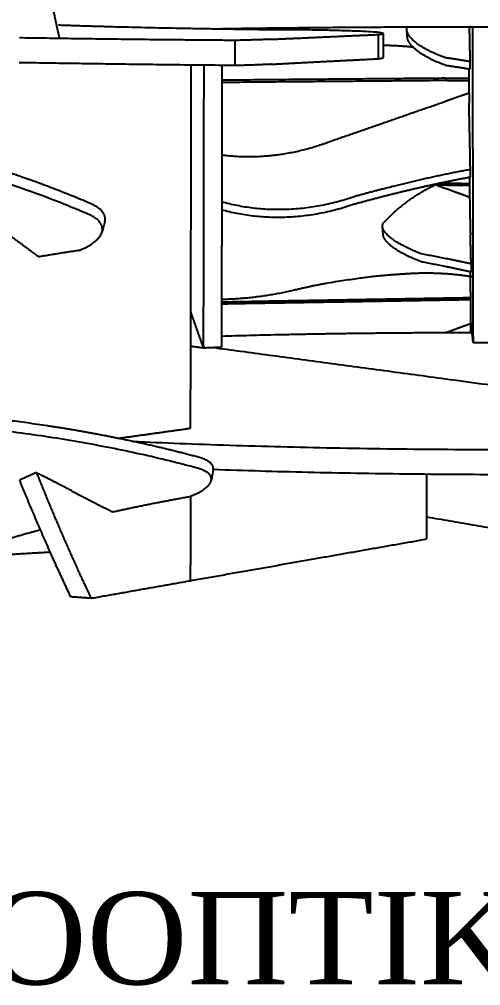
# Model space of a CAD drawing. Header units: metres. Extents: x -0.5 to 11.8, y -0.3 to 7.4.
# Drawn here: x 5.688 to 6.182, y 3.818 to 4.851 of the extents above; entities that cross this region are included whole.
import ezdxf

# ---------------------------------------------------------------- set-up
doc = ezdxf.new("R2010")
doc.units = ezdxf.units.M
doc.header["$MEASUREMENT"] = 0
doc.layers.add('ΔΙΑΣΤΑΣΕΙΣ', color=60, linetype='Continuous')
doc.layers.add('ΣΧΕΔΙΑ', color=140, linetype='Continuous')
doc.styles.add('style1', font='times.ttf')

msp = doc.modelspace()

# ---------------------------------------------------------------- linework, layer by layer
at = {"layer": 'ΣΧΕΔΙΑ'}
for points, weights, degree, knots in [([(5.7315, 4.8307), (5.7314, 4.8315), (5.7312, 4.8323), (5.731, 4.8331), (5.7283, 4.8453), (5.7257, 4.8576), (5.7232, 4.8699)], [1, 1, 1, 1, 0.999543456547, 0.999111640186, 0.998705926904], 3, [4.06085363, 4.06085363, 4.06085363, 4.06085363, 4.06383113, 4.06383113, 4.06383113, 4.10839521, 4.10839521, 4.10839521, 4.10839521]), ([(6.1693, 4.8433), (6.1693, 4.8432), (6.1693, 4.843), (6.1693, 4.8428), (6.1696, 4.8306), (6.1698, 4.8184), (6.1701, 4.806)], [1, 1, 1, 1, 0.996280789069, 0.992561578138, 0.988842367206], 3, [-0.1248265, -0.1248265, -0.1248265, -0.1248265, -0.1232152, -0.1232152, -0.1232152, 0, 0, 0, 0]), ([(6.1698, 4.8433), (6.1701, 4.8433), (6.1705, 4.8433), (6.1708, 4.8433), (6.2335, 4.8433), (6.2959, 4.8431), (6.3561, 4.8425)], [1, 1, 1, 1, 0.982436078285, 0.974664731288, 0.976685959007], 3, [-1.3816425, -1.3816425, -1.3816425, -1.3816425, -1.3790418, -1.3790418, -1.3790418, -0.9188482, -0.9188482, -0.9188482, -0.9188482]), ([(5.9576, 4.8299), (5.9727, 4.8306), (5.9876, 4.8312), (6.0302, 4.8332), (6.072, 4.835)], [8.03055366217, 8.05882999775, 8.08710633333, 8.16909975303, 8.25109317272], 2, [2.655139, 2.655139, 2.655139, 3, 3, 4, 4, 4]), ([(5.9576, 4.8032), (5.9726, 4.804), (5.9875, 4.8048), (6.0302, 4.807), (6.072, 4.8091)], [8.02788692815, 8.05616326373, 8.08443959932, 8.16643301901, 8.24842643871], 2, [2.655139, 2.655139, 2.655139, 3, 3, 4, 4, 4]), ([(5.8854, 4.5), (5.8854, 4.5006), (5.8854, 4.5012), (5.8854, 4.5018), (5.8856, 4.6022), (5.8857, 4.7023), (5.8859, 4.8022)], [1, 1, 1, 1, 1.00124707798, 1.00249415595, 1.00374123393], 3, [0, 0, 0, 0, 0.0025071, 0.0025071, 0.0025071, 0.4136794, 0.4136794, 0.4136794, 0.4136794]), ([(5.7626, 4.6427), (5.5266, 4.7428), (5.3301, 4.7362), (5.3173, 4.7358), (5.3045, 4.7354), (5.2711, 4.7342), (5.2107, 4.7268)], [8.00392798088, 6.9131213469, 7.79439741076, 7.79519428181, 7.79599115286, 7.56706351136, 7.41446656975], 2, [3.3219173, 3.3219173, 3.3219173, 3.7990306, 3.7990306, 3.8560209, 3.8560209, 3.9482049, 3.9482049, 3.9482049]), ([(6.1706, 4.691), (6.1704, 4.7001), (6.1703, 4.7092), (6.1701, 4.7183), (6.17, 4.7211), (6.17, 4.7238), (6.1699, 4.7266)], [10.253761515, 10.2812933992, 10.3088252835, 10.3363571677, 10.3363571677, 10.3363571677, 10.3363571677], 3, [0.0310154, 0.0310154, 0.0310154, 0.0310154, 0.1184139, 0.1184139, 0.1184139, 0.1454437, 0.1454437, 0.1454437, 0.1454437]), ([(6.0452, 4.6615), (6.0617, 4.6662), (6.0782, 4.6704), (6.1244, 4.6823), (6.1706, 4.691)], [10.2652794419, 10.2625786168, 10.2656457022, 10.2203522741, 10.2197642707], 2, [2.7549118, 2.7549118, 2.7549118, 2.8346643, 2.8346643, 3.0567097, 3.0567097, 3.0567097]), ([(6.0444, 4.6532), (6.0609, 4.6578), (6.0774, 4.662), (6.1069, 4.6696), (6.1364, 4.6759)], [10.2684743721, 10.2657724585, 10.2688406324, 10.2398817995, 10.2291935542], 2, [2.7549118, 2.7549118, 2.7549118, 2.8346643, 2.8346643, 2.9765884, 2.9765884, 2.9765884]), ([(6.173, 4.5757), (6.1372, 4.5816), (6.0993, 4.5788), (6.0909, 4.5782), (6.0824, 4.5776), (6.0604, 4.576), (6.016, 4.5687)], [9.96164211596, 10.1530356161, 10.5539542857, 10.5603542715, 10.5667542574, 10.2699260496, 10.0615031786], 2, [3.6478909, 3.6478909, 3.6478909, 3.7990306, 3.7990306, 3.8560209, 3.8560209, 3.9482049, 3.9482049, 3.9482049]), ([(5.9825, 4.5616), (5.9573, 4.5557), (5.9311, 4.5521), (5.9057, 4.5517), (5.9053, 4.5517), (5.9049, 4.5517)], [10.6111691541, 10.6154798067, 10.6125782182, 10.6028840838, 10.602726836, 10.6025678354], 3, [0, 0, 0, 0, 0.5003374, 0.5003374, 0.5084935, 0.5084935, 0.5084935, 0.5084935]), ([(5.7184, 4.4165), (5.568, 4.4392), (5.4513, 4.4287), (5.4386, 4.4276), (5.426, 4.4264), (5.3931, 4.4234), (5.3338, 4.4139)], [7.55892942597, 7.32359799117, 7.88645265083, 7.88723126492, 7.88800987902, 7.65631012492, 7.50206640212], 2, [3.497737, 3.497737, 3.497737, 3.7990306, 3.7990306, 3.8560209, 3.8560209, 3.9482049, 3.9482049, 3.9482049]), ([(5.8788, 4.3713), (5.6425, 4.4346), (5.4489, 4.4171), (5.4362, 4.416), (5.4236, 4.4148), (5.3907, 4.4119), (5.3314, 4.4023)], [8.10190351843, 6.99205145188, 7.88297494307, 7.88375382291, 7.88453270276, 7.65293662713, 7.49876859531], 2, [3.3219173, 3.3219173, 3.3219173, 3.7990306, 3.7990306, 3.8560209, 3.8560209, 3.9482049, 3.9482049, 3.9482049]), ([(5.6674, 4.293), (5.6839, 4.298), (5.7011, 4.3028), (5.7059, 4.3041), (5.7107, 4.3055)], [8.29794866527, 8.28285787388, 8.27435744017, 8.26762486843, 8.26141081034], 2, [2.7549118, 2.7549118, 2.7549118, 2.8346643, 2.8346643, 2.8569803, 2.8569803, 2.8569803])]:
    msp.add_rational_spline(points, weights, degree=degree, knots=knots, dxfattribs=at)
for points, weights, degree in [([(5.7303, 4.8453), (5.7977, 4.8428), (5.9051, 4.8411)], [8.42549133754, 7.69587131042, 7.40562956037], 2), ([(5.9051, 4.8413), (5.9174, 4.8415), (5.9301, 4.8417)], [9.49435100014, 9.60881081416, 9.7315128688], 2), ([(5.9051, 4.8411), (5.9384, 4.8406), (5.9744, 4.8402)], [7.40562956037, 7.31982747863, 7.27242391491], 2), ([(5.9301, 4.8417), (6.0115, 4.8428), (6.1031, 4.8432)], [9.7315128688, 9.10385559173, 8.76292477574], 2), ([(6.0773, 4.8361), (6.0773, 4.8391), (5.9744, 4.8402)], [7.69676710297, 6.75565256903, 8.48485960305], 2), ([(6.1026, 4.8399), (6.1024, 4.8417), (6.103, 4.8432)], [9.51750578313, 9.74247616778, 10.0404923716], 2), ([(6.1443, 4.8101), (6.1041, 4.8238), (6.1026, 4.8399)], [10.3109274959, 7.80982989988, 9.51750578313], 2), ([(6.1033, 4.8316), (6.1029, 4.8358), (6.1026, 4.8399)], [9.52042855188, 9.51896716751, 9.51750578314], 2), ([(6.1031, 4.8432), (6.1362, 4.8433), (6.1698, 4.8433)], [8.76292477574, 8.64567727626, 8.56234092048], 2), ([(6.1728, 4.8433), (6.1731, 4.6749), (6.1734, 4.5058)], [9.92079531737, 9.90001744495, 9.87923957253], 2), ([(5.9193, 4.8287), (5.7967, 4.8296), (5.6886, 4.8314)], [7.98009676904, 7.83889524562, 7.84379944121], 2), ([(5.9192, 4.8018), (5.9192, 4.8153), (5.9193, 4.8287)], [7.23689458315, 7.23810417527, 7.23931376739], 2), ([(5.9576, 4.8299), (5.9422, 4.8292), (5.9193, 4.8287)], [8.03055366217, 7.51602406625, 7.23931376739], 2), ([(6.072, 4.835), (6.0773, 4.8356), (6.0773, 4.8361)], [8.25109317272, 7.90718553369, 7.69676710297], 2), ([(6.072, 4.835), (6.072, 4.8221), (6.072, 4.8091)], [8.25109317272, 8.24975980572, 8.24842643871], 2), ([(6.0773, 4.8361), (6.0773, 4.8298), (6.0773, 4.8234)], [7.69676710297, 7.69615791902, 7.69554873507], 2), ([(6.1094, 4.8214), (6.1038, 4.8269), (6.1033, 4.8316)], [8.84850214957, 8.94843144283, 9.52042855187], 2), ([(6.0773, 4.8234), (6.0773, 4.8169), (6.0773, 4.8104)], [7.69554873507, 7.69492147424, 7.69429421341], 2), ([(6.1098, 4.8213), (6.0938, 4.8232), (6.0774, 4.8232)], [10.3653090105, 10.4949920742, 10.6676487131], 2), ([(6.1451, 4.8017), (6.1209, 4.81), (6.1094, 4.8214)], [10.31411248, 8.65000669634, 8.84850214957], 2), ([(6.072, 4.8091), (6.0773, 4.8097), (6.0773, 4.8104)], [8.24842643871, 7.90463739219, 7.69429421341], 2), ([(6.1701, 4.806), (6.1572, 4.8082), (6.1443, 4.8101)], [10.2979842762, 10.3026401297, 10.3109274959], 2), ([(6.1701, 4.806), (6.1701, 4.8019), (6.1701, 4.7978)], [10.3187611686, 10.320246868, 10.3217325673], 2), ([(5.9053, 4.802), (5.7902, 4.8031), (5.6883, 4.8049)], [7.96155456517, 7.83645924595, 7.84122315962], 2), ([(5.7966, 4.8032), (5.7966, 4.8033), (5.7966, 4.8035), (5.7965, 4.8036)], [10.037213757, 10.037314562, 10.0374153333, 10.0375160709], 3), ([(5.8715, 4.414), (5.8719, 4.6088), (5.8723, 4.8026)], [8.38881571201, 8.40912362661, 8.4294315412], 2), ([(5.905, 4.802), (5.905, 4.7942), (5.905, 4.7865)], [9.82054469509, 9.81959646576, 9.81864823644], 2), ([(5.9192, 4.8018), (5.9122, 4.8019), (5.9053, 4.802)], [7.97743003502, 7.9692467925, 7.96155456517], 2), ([(5.9576, 4.8032), (5.9422, 4.8024), (5.9192, 4.8018)], [8.02788692815, 7.51351921035, 7.23689458315], 2), ([(6.1688, 4.798), (6.1569, 4.8), (6.1451, 4.8017)], [10.3019212827, 10.3064760197, 10.31411248], 2), ([(6.1701, 4.7978), (6.1695, 4.7979), (6.1688, 4.798)], [10.3014457599, 10.3016791674, 10.3019212827], 2), ([(6.169, 4.7979), (6.169, 4.7949), (6.169, 4.7918), (6.169, 4.7887)], [10.497418498, 10.4951719499, 10.4929078711, 10.4906265607], 3), ([(5.905, 4.7865), (5.905, 4.7851), (5.905, 4.7838)], [9.81864823644, 9.81848475295, 9.81832126945], 2), ([(6.1458, 4.7858), (6.0259, 4.7848), (5.905, 4.7837)], [10.4887914041, 10.4434263013, 10.3980611985], 2), ([(6.1441, 4.7882), (6.0252, 4.7872), (5.9052, 4.7861)], [10.4982151519, 10.4531712501, 10.4081273483], 2), ([(6.1441, 4.7882), (6.1566, 4.7883), (6.169, 4.7884)], [10.4982151519, 10.5029571803, 10.5076992087], 2), ([(6.1458, 4.7858), (6.1574, 4.7859), (6.169, 4.786)], [10.4887914041, 10.4932091745, 10.497626945], 2), ([(6.169, 4.7887), (6.169, 4.7878), (6.169, 4.7869), (6.169, 4.786)], [10.4906265607, 10.4899616033, 10.4892951819, 10.4886273039], 3), ([(6.169, 4.786), (6.1691, 4.7778), (6.1691, 4.7697), (6.1692, 4.7615)], [10.4886273039, 10.4825571958, 10.4763667666, 10.4700615755], 3), ([(5.905, 4.7838), (5.9049, 4.7201), (5.9048, 4.6563)], [9.81832126945, 9.81053626065, 9.80275125184], 2), ([(6.1691, 4.7722), (6.1607, 4.7693), (6.1523, 4.7664), (6.1438, 4.7635)], [10.5029959165, 10.5008847965, 10.4987736773, 10.4966625593], 3), ([(6.0128, 4.7179), (6.0565, 4.7333), (6.1002, 4.7484), (6.1438, 4.7635)], [10.4639298223, 10.4747996048, 10.4857311047, 10.4966625593], 3), ([(6.1699, 4.7266), (6.1695, 4.7442), (6.1692, 4.7615)], [10.3619115452, 10.4159865603, 10.4700615755], 2), ([(5.9049, 4.7063), (5.9584, 4.6995), (6.0113, 4.7174)], [10.1776534676, 10.0296758286, 10.4518766508], 2), ([(6.0114, 4.7174), (6.0121, 4.7177), (6.0128, 4.7179)], [10.4635798012, 10.4637056775, 10.4639298223], 2), ([(5.7656, 4.6538), (5.6865, 4.6874), (5.6027, 4.7103)], [8.00812420138, 7.60598515458, 7.47177697977], 2), ([(6.1368, 4.676), (6.1537, 4.6796), (6.1706, 4.6827)], [10.2290584107, 10.2230125878, 10.2229417976], 2), ([(6.1697, 4.6826), (6.1697, 4.6802), (6.1697, 4.6778), (6.1697, 4.6754)], [10.4049237818, 10.4028262051, 10.4007197218, 10.3986044258], 3), ([(6.1706, 4.6883), (6.1706, 4.6892), (6.1706, 4.6901), (6.1706, 4.691)], [10.2547230586, 10.2544025694, 10.2540820549, 10.253761515], 3), ([(6.1706, 4.6827), (6.1706, 4.6846), (6.1706, 4.6865), (6.1706, 4.6883)], [10.2567690008, 10.256087135, 10.2554051543, 10.2547230586], 3), ([(6.078, 4.6339), (6.1016, 4.6597), (6.1364, 4.6758)], [10.2222868611, 9.91396264181, 9.89223755168], 2), ([(6.1348, 4.6739), (6.1356, 4.6748), (6.1364, 4.6757)], [10.4250554375, 10.4295735337, 10.43409163], 2), ([(6.1697, 4.6734), (6.1522, 4.6736), (6.1348, 4.6739)], [10.4108320001, 10.4179437188, 10.4250554375], 2), ([(6.1348, 4.6739), (6.1464, 4.6697), (6.1581, 4.6655), (6.1698, 4.6612)], [10.4250554375, 10.4212750472, 10.417494657, 10.413714268], 3), ([(6.1364, 4.6759), (6.1366, 4.6759), (6.1368, 4.676)], [10.2291935542, 10.2291256133, 10.2290584107], 2), ([(6.1697, 4.6754), (6.1532, 4.6756), (6.1368, 4.6758)], [10.4210380705, 10.4277399616, 10.4344418526], 2), ([(6.1697, 4.6754), (6.1697, 4.6747), (6.1697, 4.6741), (6.1697, 4.6734)], [10.3986044258, 10.3980278831, 10.3974506858, 10.3968728357], 3), ([(6.1697, 4.6734), (6.1698, 4.666), (6.1698, 4.6586), (6.1699, 4.6512)], [10.3968728357, 10.3903052323, 10.3836533073, 10.3769198596], 3), ([(5.9048, 4.6563), (5.9738, 4.637), (6.0452, 4.6615)], [10.1326431415, 9.70421527941, 10.2652794419], 2), ([(5.7798, 4.6348), (5.7828, 4.6461), (5.7656, 4.6538)], [6.87221951973, 6.84547787311, 8.00812420138], 2), ([(5.9048, 4.6563), (5.9048, 4.652), (5.9048, 4.6477)], [9.80275125184, 9.80222745152, 9.8017036512], 2), ([(5.9048, 4.6477), (5.9734, 4.6288), (6.0444, 4.6532)], [10.1311250163, 9.71032923554, 10.2684743721], 2), ([(6.1699, 4.6512), (6.1702, 4.636), (6.1706, 4.6207)], [10.3769198596, 10.321514878, 10.2661098964], 2), ([(5.7768, 4.6238), (5.7798, 4.6351), (5.7626, 4.6427)], [6.86863781118, 6.84189869218, 8.00392798088], 2), ([(5.9048, 4.6477), (5.9047, 4.5996), (5.9046, 4.5514)], [9.8017036512, 9.79584377186, 9.78998389251], 2), ([(5.7089, 4.5975), (5.6826, 4.6168), (5.6561, 4.6363)], [8.10670753309, 8.06201383997, 8.01732014684], 2), ([(5.7798, 4.6348), (5.7783, 4.6293), (5.7768, 4.6238)], [6.87221951973, 6.87042866546, 6.86863781118], 2), ([(6.0767, 4.6297), (6.0765, 4.6321), (6.078, 4.6339)], [9.37013456449, 9.71148850488, 10.2222868611], 2), ([(5.753, 4.6045), (5.7739, 4.6126), (5.7768, 4.6238)], [8.09112822824, 6.89515875782, 6.86863781118], 2), ([(6.0773, 4.6211), (6.077, 4.6254), (6.0767, 4.6297)], [9.37208032686, 9.37110744567, 9.37013456449], 2), ([(6.1184, 4.6004), (6.0777, 4.6151), (6.0767, 4.6297)], [10.1424930275, 7.68044948555, 9.37013456449], 2), ([(6.119, 4.5917), (6.0783, 4.6064), (6.0773, 4.6211)], [10.1446123764, 7.6820524189, 9.37208032685], 2), ([(6.1714, 4.5896), (6.171, 4.6052), (6.1706, 4.6207)], [10.1552999332, 10.2107049148, 10.2661098964], 2), ([(5.7089, 4.5975), (5.7307, 4.6012), (5.753, 4.6045)], [8.08587015278, 8.08456008861, 8.09112822824], 2), ([(6.1714, 4.5896), (6.1448, 4.5955), (6.1184, 4.6004)], [10.1228584355, 10.1254260495, 10.1424930275], 2), ([(6.1714, 4.581), (6.1451, 4.5868), (6.119, 4.5917)], [10.1250301617, 10.127730687, 10.1446123764], 2), ([(6.1714, 4.5896), (6.1714, 4.5853), (6.1714, 4.581)], [10.1552999332, 10.1563055511, 10.157311169], 2), ([(6.1704, 4.5812), (6.1704, 4.5795), (6.1704, 4.5778), (6.1704, 4.5761)], [10.3104149697, 10.3087311302, 10.3070433234, 10.3053515781], 3), ([(6.016, 4.5687), (5.9993, 4.5656), (5.9825, 4.5616)], [9.87880113627, 9.75773928599, 9.67244202242], 2), ([(6.1704, 4.5761), (6.1706, 4.5559), (6.1707, 4.5359), (6.1709, 4.516)], [10.3053515781, 10.2853040622, 10.2647034818, 10.2435978984], 3), ([(5.9046, 4.5514), (5.9046, 4.5501), (5.9046, 4.5488)], [9.78998389251, 9.78982945013, 9.78967500775], 2), ([(6.1706, 4.5513), (6.0382, 4.549), (5.9046, 4.5467)], [10.2879981956, 10.2388483176, 10.1896984395], 2), ([(5.9046, 4.5488), (5.9046, 4.5305), (5.9046, 4.5122)], [9.78967500775, 9.78744710563, 9.78521920351], 2), ([(6.1706, 4.5534), (6.0383, 4.5511), (5.9048, 4.5488)], [10.2982461597, 10.249088395, 10.1999306304], 2), ([(5.8854, 4.5), (5.8808, 4.5126), (5.8763, 4.5254), (5.8718, 4.5383)], [9.76916625643, 9.78227962652, 9.79532723611, 9.80827273778], 3), ([(6.1436, 4.5161), (6.1527, 4.5194), (6.1617, 4.5227), (6.1708, 4.526)], [10.2861598984, 10.2887967457, 10.2914339276, 10.2940711661], 3), ([(6.1734, 4.5058), (6.1733, 4.5127), (6.1732, 4.5196), (6.1732, 4.5266)], [9.87923957253, 9.88736347579, 9.89546359734, 9.90353312951], 3), ([(5.9046, 4.5122), (5.9045, 4.5065), (5.9045, 4.5008)], [9.78521920351, 9.78452730185, 9.78383540019], 2), ([(6.172, 4.516), (6.0336, 4.516), (5.9048, 4.5122)], [8.76929048279, 9.01560133565, 9.55678413708], 2), ([(6.172, 4.516), (6.1727, 4.511), (6.1734, 4.5058)], [10.078324891, 9.97878223177, 9.87923957253], 2), ([(5.8718, 4.5018), (5.8786, 4.5009), (5.8854, 4.5)], [9.80362737913, 9.78639681778, 9.76916625643], 2), ([(5.8854, 4.5), (5.895, 4.5004), (5.9045, 4.5008)], [9.76916625643, 9.77650082831, 9.78383540019], 2), ([(5.895, 4.5004), (6.1694, 4.4634), (6.4856, 4.4208)], [9.77650082831, 9.13016450071, 8.48382817312], 2), ([(6.1734, 4.5058), (6.1841, 4.5058), (6.1949, 4.5058)], [9.87923957253, 9.87908330735, 9.87892704216], 2), ([(5.7939, 4.4031), (5.7563, 4.4108), (5.7184, 4.4165)], [7.73747475483, 7.62070182744, 7.55892942597], 2), ([(5.7968, 4.4036), (5.8345, 4.4088), (5.8715, 4.414)], [8.24758426771, 8.31819998986, 8.38881571201], 2), ([(5.7939, 4.4032), (5.7953, 4.4034), (5.7968, 4.4036)], [8.24223168704, 8.24490797737, 8.24758426771], 2), ([(5.7972, 4.4025), (5.7955, 4.4028), (5.7939, 4.4031)], [7.74778108181, 7.74257544833, 7.73747475483], 2), ([(5.8809, 4.3826), (5.84, 4.3937), (5.7972, 4.4025)], [8.10537876981, 7.88833067237, 7.74778108181], 2), ([(5.8095, 4.3999), (6.2312, 4.3803), (6.632, 4.4011)], [7.07425801943, 6.49227257026, 8.21453504643], 2), ([(5.8957, 4.3694), (5.8973, 4.378), (5.8809, 4.3826)], [6.95635122998, 6.97565224919, 8.10537876981], 2), ([(5.896, 4.37), (6.2843, 4.3561), (6.6322, 4.3749)], [6.9734242895, 6.67532386845, 8.21186831241], 2), ([(5.7067, 4.3665), (5.6976, 4.3624), (5.6885, 4.3583)], [8.08130321467, 8.09180551996, 8.10230782525], 2), ([(5.7067, 4.3665), (5.7253, 4.3198), (5.7448, 4.275), (5.7651, 4.2321)], [8.08130321467, 8.10996576847, 8.14071182823, 8.17316948187], 3), ([(5.7444, 4.3472), (5.7256, 4.3568), (5.7067, 4.3665)], [8.14677523183, 8.11403922325, 8.08130321467], 2), ([(5.8936, 4.3582), (5.8952, 4.3667), (5.8788, 4.3713)], [6.95338426916, 6.97266777322, 8.10190351843], 2), ([(5.8957, 4.3694), (5.8946, 4.3638), (5.8936, 4.3582)], [6.95635122998, 6.95486774957, 6.95338426916], 2), ([(6.1239, 4.3192), (6.1239, 4.3421), (6.1239, 4.365)], [8.88889203076, 8.89141422075, 8.89393641075], 2), ([(5.6885, 4.3583), (5.6991, 4.3321), (5.71, 4.3065), (5.7211, 4.2816)], [8.10230782525, 8.1186384438, 8.13562255973, 8.15319361172], 3), ([(5.8717, 4.3414), (5.8919, 4.3493), (5.8936, 4.3582)], [8.11340501644, 6.93333277125, 6.95338426916], 2), ([(5.7442, 4.3469), (5.7662, 4.3356), (5.7881, 4.3245)], [8.14793306546, 8.18671084317, 8.22548862088], 2), ([(5.7881, 4.3245), (5.8282, 4.3334), (5.8706, 4.3409)], [8.19683450282, 8.17964831275, 8.19231131843], 2), ([(5.8706, 4.3409), (5.8711, 4.3411), (5.8717, 4.3414)], [8.19231131843, 8.15220932573, 8.11340501644], 2), ([(5.8714, 4.3412), (5.8713, 4.2987), (5.8712, 4.256)], [8.38125726642, 8.376839588, 8.37242190957], 2), ([(6.1239, 4.2955), (6.1239, 4.3074), (6.1239, 4.3192)], [8.88628957103, 8.8875908009, 8.88889203076], 2), ([(6.1242, 4.3191), (6.3376, 4.2826), (6.5742, 4.242)], [9.18426582082, 8.73065568895, 8.27704555708], 2), ([(5.8712, 4.2509), (6.0013, 4.2739), (6.1239, 4.2955)], [8.37188491777, 8.6290872444, 8.88628957103], 2), ([(5.6348, 4.2766), (5.6781, 4.2791), (5.7211, 4.2816)], [8.66116947148, 8.6900591909, 8.71894891032], 2), ([(5.7211, 4.2816), (5.7284, 4.2653), (5.7358, 4.2493), (5.7432, 4.2336)], [8.15319361172, 8.16467785732, 8.17641282941, 8.18837994411], 3), ([(5.7651, 4.2321), (5.8188, 4.2416), (5.8712, 4.2509)], [8.17316948187, 8.27252719982, 8.37188491777], 2), ([(5.8712, 4.256), (5.8712, 4.2534), (5.8712, 4.2509)], [8.37242190957, 8.37215341367, 8.37188491777], 2), ([(5.7651, 4.2321), (5.7541, 4.2328), (5.7432, 4.2336)], [8.17316948187, 8.18077471299, 8.18837994411], 2)]:
    msp.add_rational_spline(points, weights, degree=degree, dxfattribs=at)

# ---------------------------------------------------------------- texts
at = {"layer": 'ΔΙΑΣΤΑΣΕΙΣ', "style": 'style1'}
msp.add_text('ΠΡΟΟΠΤΙΚΟ', height=0.09881, dxfattribs=at).set_placement((5.4619, 3.8192))

doc.saveas('drawing.dxf')
